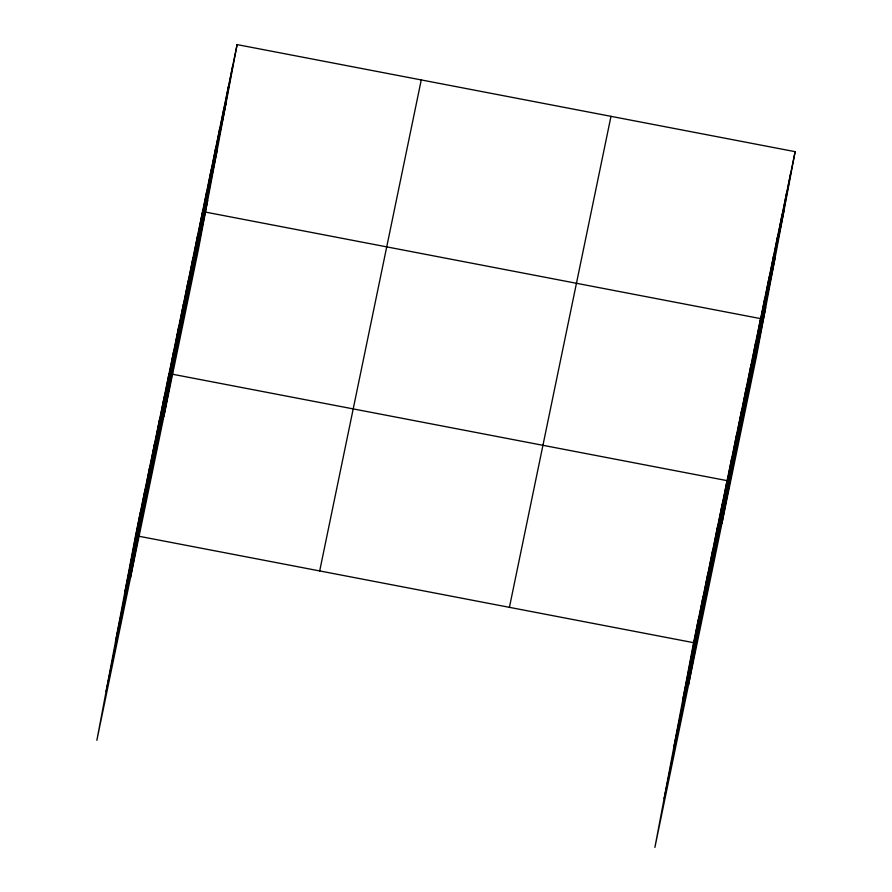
<?xml version="1.0" encoding="UTF-8"?>
<svg xmlns="http://www.w3.org/2000/svg" width="892" height="892" viewBox="0 0 892 892"><rect width="100%" height="100%" fill="white"/><g stroke="black" fill="none" stroke-linecap="round" stroke-linejoin="round"><path stroke-width="1.34" d="M237.105 44.6L135.539 535.601L96.86 740.327L198.425 249.325L237.105 44.6L795.14 151.673L756.461 356.399L654.895 847.4L693.575 642.675L795.14 151.673M129.574 569.364L140.334 512.454M134.369 546.216L145.117 489.307M139.152 523.069L149.901 466.159M143.935 499.921L154.695 443.012M148.73 476.774L159.478 419.864M153.513 453.627L164.273 396.717M130.377 578.295L169.056 373.57L727.091 480.643L688.412 685.368M163.091 407.343L173.851 350.422M167.886 384.196L178.634 327.275M172.669 361.048L183.429 304.127M177.452 337.901L188.212 280.98M182.247 314.753L192.995 257.833M187.03 291.606L197.79 234.685M163.894 416.263L202.573 211.538L760.608 318.622L721.929 523.336M196.14 247.586L206.888 190.676M200.455 226.724L211.214 169.803M204.77 205.851L215.53 148.942M209.085 184.99L219.845 128.069M213.4 164.117L224.16 107.207M217.726 143.255L228.475 86.334M222.041 122.382L232.79 65.473M687.609 676.448L698.358 619.527M692.393 653.301L703.152 596.38M697.187 630.153L707.936 573.233M701.971 607.006L712.73 550.085M706.765 583.859L717.514 526.938M711.548 560.711L722.308 503.79M721.126 514.416L731.875 457.496M725.91 491.269L736.669 434.348M730.704 468.122L741.453 411.201M735.487 444.974L746.247 388.053M740.282 421.827L751.031 364.906M745.065 398.679L755.825 341.759M754.175 354.659L764.923 297.75M758.49 333.798L769.238 276.877M762.805 312.925L773.554 256.015M767.12 292.063L777.88 235.142M771.435 271.19L782.195 214.281M775.75 250.329L786.51 193.408M780.065 229.456L790.825 172.546M124.791 592.511L226.356 101.51M115.57 641.292L217.135 150.291M106.07 691.545L207.646 200.544M319.693 570.936L421.258 79.934M509.421 607.341L610.987 116.339M682.815 699.596L784.391 208.594M673.605 748.366L775.17 257.364M664.105 798.619L765.671 307.628M135.539 535.601L693.575 642.675"/></g></svg>
